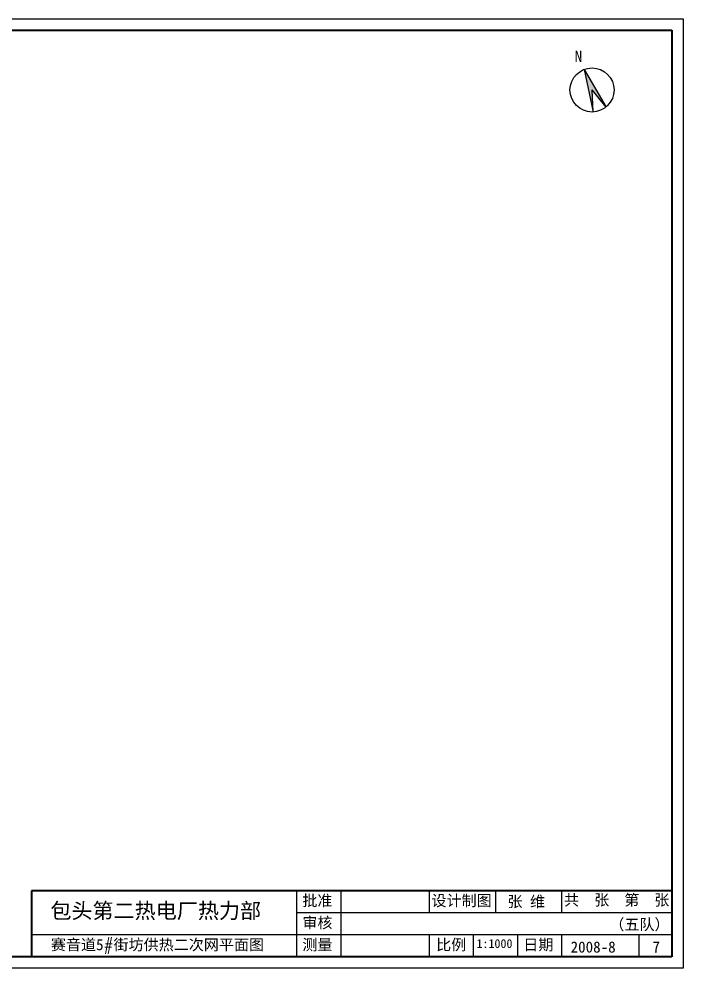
# Model space of a CAD drawing. Header units: millimetres. Extents: x 710 to 1314, y 285 to 715.
# Drawn here: x 1013.4 to 1314.2, y 285.3 to 715.3 of the extents above; entities that cross this region are included whole.
import ezdxf

# ---------------------------------------------------------------- set-up
doc = ezdxf.new("R2010")
doc.units = ezdxf.units.MM
doc.layers.add('标注', color=7, linetype='Continuous', lineweight=18)
doc.layers.add('边线', color=1, linetype='Continuous')

msp = doc.modelspace()

# ---------------------------------------------------------------- hatches: boundary and pattern name
msp.add_hatch(color=256).paths.add_polyline_path([(1269.38, 692.51), (1273.45, 673.19), (1272.97, 683.18), (1279.32, 675.45)])

# ---------------------------------------------------------------- linework, layer by layer
at = {"lineweight": 40}
for p, q in [((715.18, 710.35), (1309.18, 710.35)), ((1309.18, 710.35), (1309.18, 290.35)), ((1309.18, 320.35), (1019.18, 320.35)), ((1019.18, 320.35), (1019.18, 290.35)), ((1309.18, 290.35), (715.18, 290.35))]:
    msp.add_line(p, q, dxfattribs=at)
for p, q in [((1269.38, 692.51), (1273.45, 673.19)), ((1269.38, 692.51), (1279.32, 675.45)), ((1273.45, 673.19), (1272.97, 683.18)), ((1279.32, 675.45), (1272.97, 683.18)), ((1139.18, 320.35), (1139.18, 290.35)), ((1159.18, 320.35), (1159.18, 290.35)), ((1199.18, 320.35), (1199.18, 310.35)), ((1229.22, 320.35), (1229.22, 310.35)), ((1259.18, 320.35), (1259.18, 310.35)), ((1309.18, 310.35), (1139.18, 310.35)), ((1309.18, 300.35), (1019.18, 300.35)), ((1199.18, 300.35), (1199.18, 290.35)), ((1219.18, 300.35), (1219.18, 290.35)), ((1239.18, 300.35), (1239.18, 290.35)), ((1259.18, 300.35), (1259.18, 290.35)), ((1294.18, 300.35), (1294.18, 290.35))]:
    msp.add_line(p, q)
msp.add_circle((1272.97, 683.18), 10)
at = {"layer": '边线'}
for p, q in [((710.18, 715.35), (1314.18, 715.35)), ((1314.18, 715.35), (1314.18, 285.35)), ((1314.18, 285.35), (710.18, 285.35))]:
    msp.add_line(p, q, dxfattribs=at)

# ---------------------------------------------------------------- texts
at = {"attachment_point": 1}
for s, insert, char_height, width in [('N', (1265.13, 700.92), 5, 13.437), ('{\\fFangSong_GB2312|b0|i0|c134|p49;批准}', (1141.77, 318.41), 5, 88.5221), ('{\\fFangSong_GB2312|b0|i0|c134|p49;设计制图}', (1200.24, 318.41), 5, 88.5221), ('{\\fFangSong_GB2312|b0|i0|c134|p49;共  张  第  张}', (1260.32, 318.68), 5, 88.5221), ('{\\fSimHei|b0|i0|c134|p2;包头第二热电厂热力部}', (1027.63, 314.81), 7, 133.3392), ('{\\fFangSong_GB2312|b0|i0|c134|p49;审核}', (1141.77, 308.41), 5, 88.5221), ('{\\fSimSun|b0|i0|c134|p6;赛音道}5{\\Ftxt.shx|c1;#\\fSimSun|b0|i0|c134|p6;街坊\\fSimSun|b0|i0|c134|p54;供热二次网平面图}', (1027.88, 298.43), 5, 145.2356), ('{\\fFangSong_GB2312|b0|i0|c134|p49;测量}', (1141.77, 298.41), 5, 88.5221), ('{\\fFangSong_GB2312|b0|i0|c134|p49;比例}', (1202.36, 298.41), 5, 88.5221), ('{\\fFangSong_GB2312|b0|i0|c134|p49;日期}', (1241.85, 298.41), 5, 88.5221)]:
    msp.add_mtext(s, dxfattribs=dict(at, insert=insert, char_height=char_height, width=width))
at = {"layer": '标注', "char_height": 5, "attachment_point": 1}
for s, insert, width in [('{\\fKaiTi_GB2312|b0|i0|c134|p49;张 维}', (1234.67, 317.96), 30.3874), ('{\\fKaiTi_GB2312|b0|i0|c134|p49;（五队）}', (1280.81, 307.6), 30.3874), ('{\\H0.8x;1:1000}', (1220.62, 298.42), 42.6517), ('2008-8', (1263.27, 297.36), 42.6517), ('7', (1300.35, 297.36), 42.6517)]:
    msp.add_mtext(s, dxfattribs=dict(at, insert=insert, width=width))

doc.saveas('drawing.dxf')
